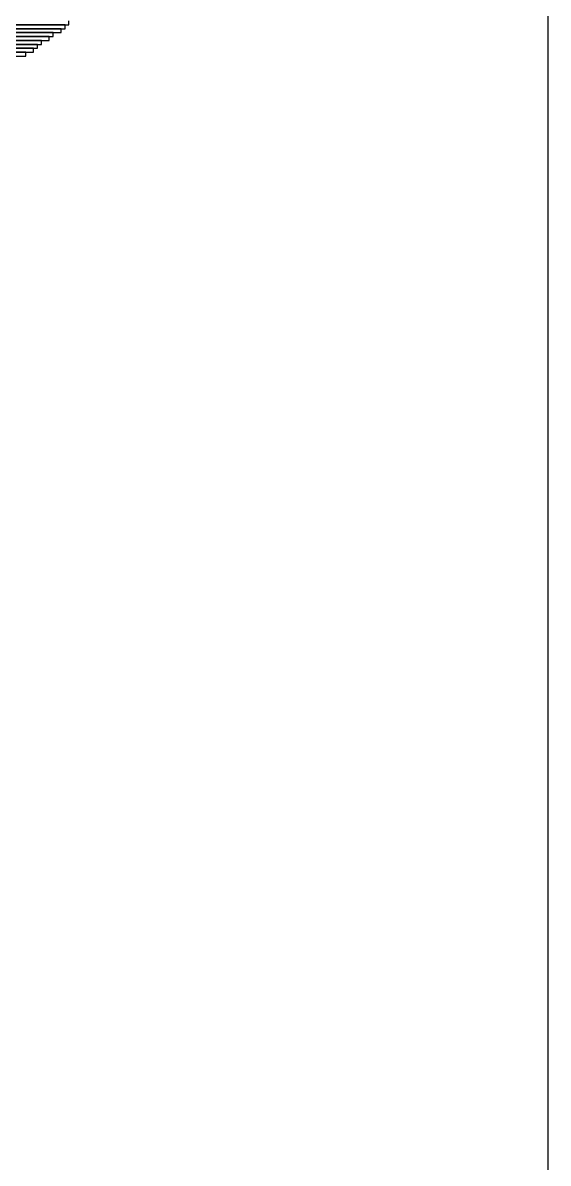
# Model space of a CAD drawing. Extents: x 2.2 to 42.7, y -26.5 to -3.7.
# Drawn here: x 40.385 to 41.405, y -17.182 to -14.969 of the extents above; entities that cross this region are included whole.
import ezdxf

# ---------------------------------------------------------------- set-up
doc = ezdxf.new("R2010")
doc.units = 0
doc.layers.get('0').update_dxf_attribs({"linetype": 'continuous'})

msp = doc.modelspace()

# ---------------------------------------------------------------- linework, layer by layer
at = {"color": 0}
for points in [[(41.4045, -23.9979), (41.4045, -19.5529), (41.4045, -15.1079), (41.4045, -10.6629), (41.4045, -6.2179)], [(37.3507, -14.9733), (40.4749, -14.9733)], [(40.4673, -14.9733), (37.5945, -14.9733)], [(40.4673, -14.9809), (40.4673, -14.9733)], [(40.4749, -14.9733), (40.4749, -14.9657)], [(37.5945, -14.9809), (40.4673, -14.9809)], [(40.4597, -14.9809), (38.3184, -14.9809)], [(38.3184, -14.9885), (40.4597, -14.9885)], [(40.4444, -14.9885), (38.3337, -14.9885)], [(38.3337, -14.9962), (40.4444, -14.9962)], [(40.4368, -14.9962), (38.3413, -14.9962)], [(40.4368, -15.0038), (40.4368, -14.9962)], [(40.4444, -14.9962), (40.4444, -14.9885)], [(40.4597, -14.9885), (40.4597, -14.9809)], [(38.3413, -15.0038), (40.4368, -15.0038)], [(40.4216, -15.0038), (38.3489, -15.0038)], [(38.3489, -15.0114), (40.4216, -15.0114)], [(40.4139, -15.0114), (38.3565, -15.0114)], [(40.4063, -15.019), (38.3565, -15.019)], [(38.3565, -15.019), (40.4139, -15.019)], [(40.4063, -15.0266), (40.4063, -15.019)], [(40.4139, -15.019), (40.4139, -15.0114)], [(40.4216, -15.0114), (40.4216, -15.0038)], [(38.3565, -15.0266), (40.4063, -15.0266)], [(40.3911, -15.0266), (38.3642, -15.0266)], [(38.3642, -15.0343), (40.3911, -15.0343)], [(40.3911, -15.0343), (40.3911, -15.0266)]]:
    msp.add_lwpolyline(points, dxfattribs=at)

doc.saveas('drawing.dxf')
